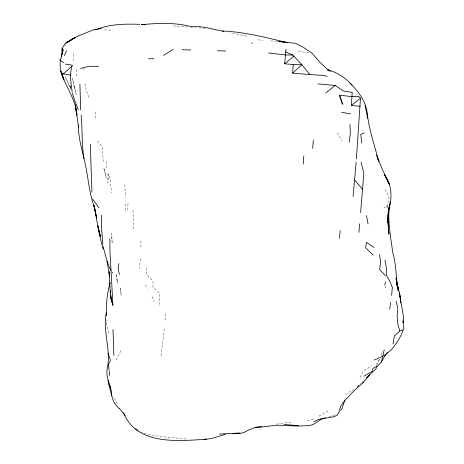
<?xml version="1.0" encoding="UTF-8"?>
<svg xmlns="http://www.w3.org/2000/svg" width="464" height="464" viewBox="0 0 464 464"><rect width="100%" height="100%" fill="white"/><g stroke="black" fill="none" stroke-linecap="round" stroke-linejoin="round"><path stroke-width="0.35" stroke-dasharray="2.32 1.74" d="M76.328 76.044L76.427 68.173M108.095 173.843L107.932 182.741L108.095 173.843L110.339 179.034L110.658 185.931L111.731 192.838M125.419 210.499L125.634 203.586M73.3 60.651L73.666 52.426M146.723 267.705L146.369 274.497L153.05 280.998L152.958 287.21L159.744 293.294L159.036 306.646M106.099 167.91L106.598 160.312M112.189 273.424L112.288 272.02L112.027 273.406M140.412 258.721L139.409 268.401M127.525 210.024L128.076 203.418M165.01 320.189L165.631 312.927M163.618 335.112L164.268 327.752M385.416 287.657L385.741 284.258M163.386 337.363L160.811 357.489M381.269 355.302L381.75 350.9M379.129 359.211L377.435 364.594M379.506 359.269L378.328 361.914L375.156 365.742M360.163 377.383L363.358 370.98L371.757 365.812M116.087 360.058L120.953 350.61M357.5 386.848L359.501 384.03L360.824 383.595M356.949 387.254L359.501 384.03M64.943 46.168L65.795 45.565M345.57 394.725L353.696 389.331M318.896 416.156L328.918 410.646M313.525 418.986L305.811 421.387M335.078 414.857L327.474 417.02M276.851 424.119L291.462 422.101M104.441 29.934L112.7 30.218M186.296 439.089C171.065 437.001 155.196 437.407 140.638 431.903M190.426 27.289L195.738 27.631M199.056 27.852L205.047 28.246M173.171 25.978L187.601 27.063M257.816 39.852L262.734 40.252M270.831 40.919L277.605 41.499M298.311 51.463L309.326 52.722M246.616 36.111L230.393 32.753M383.873 206.967L386.576 207.93L389.093 197.484L384.981 188.303M97.481 141.056L102.66 146.937L102.428 154.094L103.623 161.298M70.87 88.462L65.418 77.326L70.806 89.303M337.357 132.791L341.643 140.894M145.516 284.728L147.477 288.579M114.457 398.298L117.479 404.266M152.001 296.519L154.054 301.49M88.885 97.405L86.026 89.952L85.515 82.505M70.766 87.951L69.641 84.628L70.679 87.887M109.005 332.966L106.778 325.989L106.407 320.491M74.014 86.316L76.206 94.354L72.332 78.254L74.391 87.667M388.072 207.553L387.434 204.984L387.997 207.681M83.793 67.744L84.32 71.642M124.804 184.515L125.524 197.072M95.642 111.818L95.822 119.184M133.394 228.856L133.023 209.919M140.923 240.804L140.934 247.068M104.545 170.334L103.774 167.939L106.094 177.538L104.545 170.334M120.634 288.782L120.53 287.999L121.127 295.458L120.634 288.782M117.224 280.836L116.447 273.725L117.34 283.098L117.224 280.836M112.091 242.498L111.702 233.636L112.091 242.498"/><path stroke-width="0.7" d="M106.349 315.677L106.384 312.243C102.469 330.316 110.635 348.133 107.7 366.27C105.038 375.127 109.429 383.206 111.459 391.442C111.482 398.303 114.202 404.283 119.555 408.743M356.404 158.763L360.482 98.217L358.62 96.309L352.089 96.669L339.52 95.161L342.432 103.982L342.908 104.069L342.444 103.982L339.52 95.161M387.956 213.927L388.066 222.714L387.684 218.561L388.896 234.221L388.588 229.448M309.813 74.542L292.651 73.155L293.219 64.525L301.884 64.74L309.813 74.542L323.541 75.441L327.062 76.334M61.666 56.399L62.182 48.749L63.075 49.439L62.199 54.311M293.219 64.525L284.681 63.777L285.975 49.126M360.609 212.709L363.857 173.118L361.038 162.191M303.218 164.07L303.816 155.962M312.684 148.352L313.316 140.018M389.221 206.869C387.701 222.065 390.758 237.22 392.689 252.254C396.384 264.892 395.925 278.058 398.234 290.887L396.813 283.278L397.665 287.918L396.987 284.989M356.155 162.133L353.069 196.492M360.151 106.297L351.323 105.479L352.234 92.382L343.569 91.054L335.136 85.463L317.788 83.88M358.892 232.4L359.641 223.81M397.781 308.815L397.132 316.181L397.747 323.611L399.817 331.105L394.365 335.843L393.06 343.969M339.457 238.455L340.17 230.556M391.593 295.4L392.382 287.506L389.696 280.975L386.727 275.842L386.396 268.111L384.975 260.142M389.667 206.312L388.635 209.577L389.667 206.312L390.114 202.095M403.007 322.184L403.152 320.833L403.889 328.176C401.47 335.779 397.126 342.594 392.19 348.812L384.766 355.308L374.309 360.058M388.066 222.714L387.817 216.224L389.679 204.711M349.172 142.315L350.308 133.748L349.989 124.033M403.001 322.735L403.668 317.724L399.318 292.511L396.592 281.654L398.477 289.565L397.004 284.113M389.673 309.25L390.642 302.412M72.169 92.023C71.067 83.195 69.101 73.817 72.361 65.262L65.343 64.044M388.153 212.686L388.345 211.439M118.894 263.627L118.111 267.948L119.393 274.624M384.209 349.897L381.414 361.949L378.427 365.365L372.888 368.474L372.435 371.136L363.915 376.188M313.739 421.944C320.665 416.887 329.341 419.125 336.812 415.495L338.877 412.409L340.796 405.994L345.454 399.765L354.403 390.485L362.813 382.945L363.068 381.739M389.319 207.431C392.347 196.458 391.471 183.814 384.343 174.539L389.586 184.869L381.86 168.328L376.629 154.866M384.807 284.902L385.514 281.799M63.075 49.439L60.877 58.887L60.111 59.995L60.303 69.791L62.309 74.988M110.252 282.414C107.039 293.039 106.094 304.338 106.349 315.41M376.988 365.928L376.095 368.607L366.543 377.76M344.827 400.171L341.829 408.935L340.35 410.408M66.625 50.686L64.31 55.622M381.414 361.949L385.625 354.525M99.325 28.942L101.309 28.449L93.363 29.824L77.581 36.267L65.296 43.488L62.112 48.349L62.396 52.548M362.813 382.945L369.576 374.895M384.766 355.308L387.736 352.275M78.607 127.351L75.493 106.215L76.908 115.02C75.91 99.406 65.633 86.925 61.213 72.43L63.957 79.924L60.749 71.096L61.213 72.43L63.4 73.869L71.81 66.23M292.651 73.155L301.884 64.74L292.836 55.036L285.551 51.869M284.681 63.777L293.886 56.237M325.728 93.015L335.136 85.463M351.323 105.479L360.482 98.217M65.296 43.488L75.429 37.329M163.456 55.338L173.287 49.393M364.257 132.901L360.789 134.415L361.74 143.121M399.817 331.105L402.688 329.95M95.358 29.922C109.266 24.035 124.758 23.797 139.612 24.348M325.6 417.803L321.152 419.311L313.339 424.444L309.755 425.523L298.538 426.097L276.712 425.192L262.102 426.95L255.966 427.129L247.382 430.633L244.244 432.402L240.021 433.504L232.824 433.753M211.155 438.602L225.632 434.287M80.463 68.452L89.68 66.236L98.693 66.549M255.055 427.675L261.632 426.677M206.48 439.217C177.88 441.044 136.764 445.457 123.482 412.786M204.009 439.396L210.441 438.683M219.333 434.072L239.946 432.982M141.358 24.685C157.545 23.148 173.919 22.376 189.857 26.309C201.475 25.816 212.384 29.232 223.642 31.308M145.586 24.563L141.601 24.517M148.561 58.754L153.775 58.719M292.836 55.036L285.273 54.938L268.563 52.966M190.843 49.967L181.969 49.758M217.477 50.738L225.823 50.976M298.613 425.65L284.049 424.496M222.291 31.024C244.342 31.807 265.773 37.532 287.065 42.549L278.557 41.429L295.313 43.303L303.386 47.322L311.959 53.18L319.893 62.164L327.126 69.124L330.507 71.352M341.649 112.334L350.482 113.837M63.452 73.892L70.429 75.168M251.279 42.984L252.219 43.198M329.104 70.737L327.248 69.693C336.957 72.181 345.407 77.662 352.019 85.121C359.298 92.8 365.928 101.883 367.157 112.694M135.616 428.922L137.849 430.244M61.77 61.387L63.626 62.576M374.088 247.503L366.369 242.324L365.667 247.747L373.195 255.194M60.111 59.995L61.526 61.254M349.995 83.242L352.019 85.121M385.619 275.865L379.61 269.561L380.619 262.496L379.593 254.603M354.705 180.049L362.744 189.538M119.66 408.801L125.263 415.529M99 207.849L92.643 199.068M112.926 305.312L110.873 297.807L112.926 305.312L111.041 270.692L109.324 267.276L106.627 259.596L103.054 246.378M108.153 380.138L108.309 382.301L110.902 388.003M78.352 109.661L74.803 100.804L72.285 93.02M107.973 353.237L110.473 360.221L108.466 364.553L109.052 370.11M376.942 156.304L378.641 161.576C374.755 145.36 368.903 129.711 367.221 113.059M94.064 205.743L94.795 208.295C88.502 192.427 88.38 175.003 83.978 158.624M103.095 249.023L99.209 233.67L94.186 205.842M111.586 395.38L108.309 382.301M93.74 205.175L96.767 218.248L94.459 207.953L94.929 210.424L94.633 208.377M364.994 105.421L366.896 114.202L367.326 118.25M388.559 210.378L388.844 211.723L388.629 210.041M396.285 301.229L397.648 308.009M366.502 215.522L368.039 223.921M76.908 115.02L75.597 107.341L75.684 107.845M75.243 104.615L75.412 105.682M396.065 278.075L396.273 279.415M396.482 280.761L396.9 283.44M109.226 272.994L109.046 271.73L110.339 293.689L111.511 300.985L111.29 298.915M109.411 274.253L109.69 276.15L106.969 261.238M396.018 278.203L396.21 279.56M396.5 281.596L396.697 282.953M94.244 205.656L94.441 207.014M388.153 223.335L388.455 227.406M399.591 294.594L399.318 292.511L400.096 295.504L400.681 302.905L400.229 299.442M399.771 295.98L399.956 297.366M78.607 126.927L78.364 124.949C78.178 136.399 81.42 147.471 83.955 158.531C81.583 144.153 82.488 129.572 81.136 115.136M110.403 290.626L110.699 293.387M110.919 295.458L111.14 297.528M109.139 371.038L109.597 375.672M102.875 244.458L101.726 230.521L101.436 215.192M111.041 270.692L110.049 253.762L109.806 238.774M62.182 48.749L62.391 52.084M80.655 110.101L79.912 84.164M112.984 329.457L113.912 355.447M91.959 192.154L90.265 144.089M69.762 40.548L67.547 42.062L74.443 37.851L69.762 40.548M100.392 236.425L97.817 225.968L100.392 236.425"/></g></svg>
